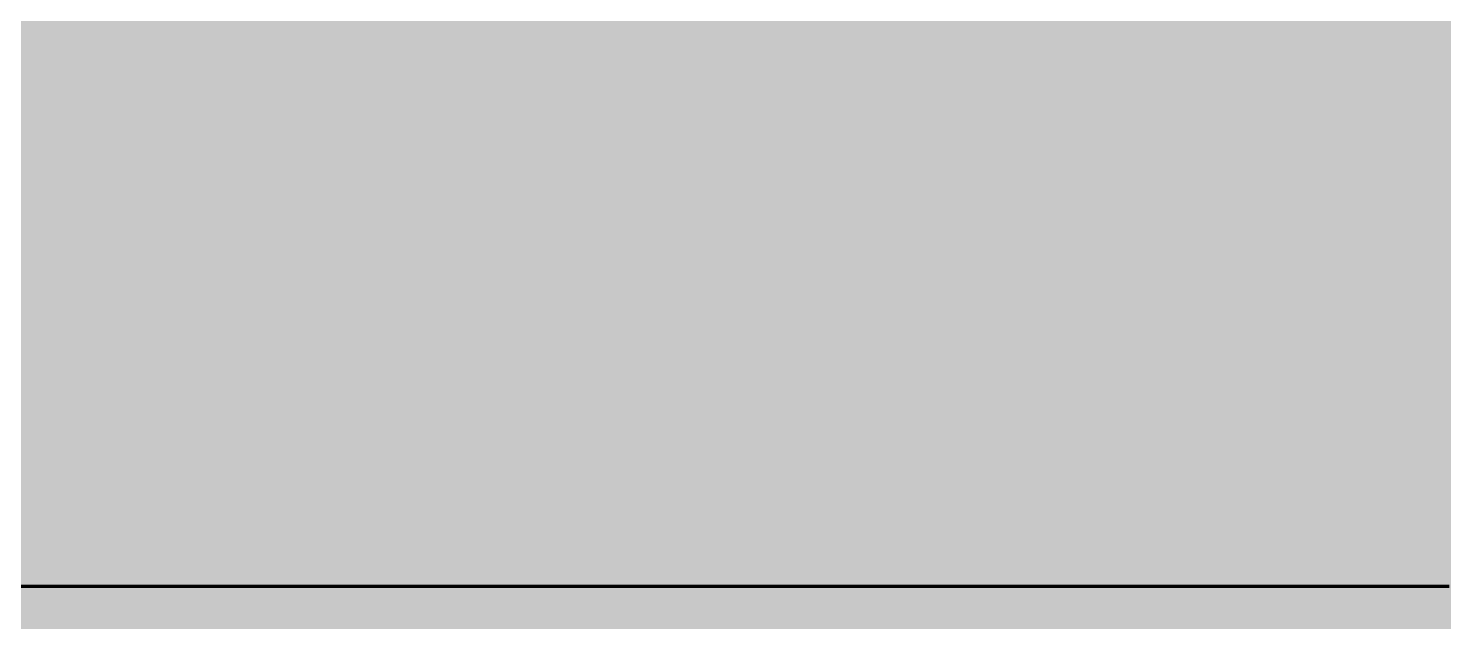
# Model space of a CAD drawing. Header units: millimetres. Extents: x 0 to 2382, y 0 to 420.
# Drawn here: x 2165.32 to 2184.17, y 310.48 to 318.38 of the extents above; entities that cross this region are included whole.
import ezdxf

# ---------------------------------------------------------------- set-up
doc = ezdxf.new("R2010")
doc.units = ezdxf.units.MM
doc.layers.add('01-VISIBLE', color=7, linetype='CONTINUOUS', lineweight=70)
doc.layers.add('13-GRAFICA', color=30, linetype='CONTINUOUS', lineweight=18)

msp = doc.modelspace()

# ---------------------------------------------------------------- hatches: boundary and pattern name
at = {"layer": '13-GRAFICA', "true_color": 0xb21820}
h = msp.add_hatch(color=7, dxfattribs=at)
h.dxf.hatch_style = 1
h.paths.add_polyline_path([(2158.6, 311.3), (2158.7, 311.3), (2158.7, 311.6), (2158.8, 311.6), (2158.8, 311.8), (2158.9, 311.8), (2158.9, 312.1), (2159, 312.1), (2159, 312.3), (2159.1, 312.3), (2159.1, 312.6), (2159.2, 312.6), (2159.2, 312.8), (2159.3, 312.8), (2159.3, 313.1), (2159.4, 313.1), (2159.4, 313.3), (2159.5, 313.3), (2159.5, 313.6), (2159.6, 313.6), (2159.6, 313.8), (2159.7, 313.8), (2159.7, 314.1), (2159.8, 314.1), (2159.8, 314.3), (2159.9, 314.3), (2159.9, 314.5), (2160.2, 314.7), (2160.2, 314.9), (2160.3, 314.9), (2160.4, 315.2), (2160.7, 315.4), (2160.7, 315.6), (2160.8, 315.6), (2160.9, 315.9), (2161.2, 316.1), (2161.2, 316.3), (2161.3, 316.3), (2161.4, 316.6), (2161.7, 316.8), (2161.7, 317), (2161.8, 317), (2162, 317.3), (2162.2, 317.3), (2162.4, 317.6), (2162.6, 317.6), (2162.8, 317.9), (2163, 317.9), (2163.2, 318.2), (2163.4, 318.2), (2163.5, 318.4), (2163.7, 318.4), (2163.9, 318.7), (2164.1, 318.7), (2164.3, 319), (2164.5, 319), (2164.5, 319.1), (2164.8, 319.2), (2165, 319.5), (2165.2, 319.5), (2165.4, 319.8), (2165.6, 319.8), (2165.7, 320), (2165.9, 320), (2165.9, 320.1), (2166.2, 320.1), (2166.2, 320.2), (2167.1, 320.4), (2167.1, 320.5), (2167.3, 320.5), (2167.3, 320.6), (2168.2, 320.8), (2168.2, 320.9), (2168.4, 320.9), (2168.4, 321), (2169.3, 321.2), (2169.3, 321.3), (2169.5, 321.3), (2169.5, 321.4), (2169.8, 321.4), (2169.8, 321.5), (2170.7, 321.7), (2170.7, 321.8), (2171.2, 321.9), (2171.2, 322), (2171.5, 322), (2171.5, 322.1), (2172, 322.1), (2172, 322.2), (2172.5, 322.2), (2172.5, 322.3), (2173, 322.3), (2173, 322.4), (2173.3, 322.4), (2173.3, 322.3), (2173.7, 322.3), (2173.7, 322.4), (2175.6, 322.4), (2175.6, 322.3), (2177.1, 322.3), (2177.1, 322.4), (2180, 322.4), (2180, 322.3), (2183.1, 322.4), (2183.1, 322.3), (2184.7, 322.1), (2184.7, 322), (2185.1, 322), (2185.1, 321.9), (2185.5, 321.9), (2185.5, 321.8), (2185.8, 321.8), (2185.8, 321.7), (2186.2, 321.7), (2186.2, 321.6), (2186.6, 321.6), (2186.6, 321.5), (2186.9, 321.5), (2186.9, 321.4), (2187.6, 321.3), (2187.6, 321.2), (2187.8, 321.2), (2187.8, 321.1), (2188, 321.1), (2188, 321), (2188.3, 321), (2188.3, 320.9), (2188.8, 320.8), (2188.8, 320.7), (2189, 320.7), (2189, 320.6), (2189.2, 320.6), (2189.2, 320.5), (2189.5, 320.5), (2189.5, 320.4), (2190, 320.3), (2190, 320.2), (2190.2, 320.2), (2190.2, 320.1), (2190.4, 320.1), (2190.4, 320), (2190.7, 320), (2190.8, 319.8), (2191.2, 319.7), (2191.3, 319.5), (2191.7, 319.4), (2191.7, 319.3), (2192, 319.2), (2192.1, 319), (2192.3, 319), (2192.3, 318.9), (2192.5, 318.9), (2192.6, 318.7), (2192.8, 318.7), (2192.9, 318.5), (2193.1, 318.5), (2193.5, 318), (2193.7, 318), (2194.1, 317.5), (2194.3, 317.5), (2194.3, 317.4), (2195.1, 316.7), (2195.1, 316.5), (2195.7, 316), (2195.7, 315.8), (2195.8, 315.8), (2195.9, 315.5), (2196.1, 315.4), (2196.2, 315), (2196.3, 315), (2196.4, 314.7), (2196.6, 314.6), (2196.6, 314.4), (2196.7, 314.4), (2196.7, 314.2), (2196.8, 314.2), (2196.8, 313.9), (2196.9, 313.9), (2196.9, 313.6), (2197, 313.6), (2197, 313.3), (2197.1, 313.3), (2197.2, 312.8), (2197.3, 312.8), (2197.5, 310.8), (2158.5, 310.8), (2158.5, 311.1), (2158.6, 311.1)])
h = msp.add_hatch(color=7, dxfattribs=at)
h.dxf.hatch_style = 1
h.paths.add_polyline_path([(2197.5, 310.7), (2197.6, 310.7), (2197.6, 310.2), (2197.5, 310.2), (2197.5, 310.1), (2158.5, 310.1), (2158.5, 310.2), (2158.4, 310.2), (2158.5, 310.8), (2197.5, 310.8)])

# ---------------------------------------------------------------- linework, layer by layer
at = {"layer": '01-VISIBLE'}
msp.add_lwpolyline([(2165.227, 310.95), (2165.325, 310.95), (2165.423, 310.95), (2165.52, 310.95), (2165.617, 310.95), (2165.715, 310.95), (2165.812, 310.95), (2165.91, 310.95), (2166.008, 310.95), (2166.105, 310.95), (2166.202, 310.95), (2166.3, 310.95), (2166.398, 310.95), (2166.495, 310.95), (2166.593, 310.95), (2166.69, 310.95), (2166.787, 310.95), (2166.885, 310.95), (2166.983, 310.95), (2167.08, 310.95), (2167.177, 310.95), (2167.275, 310.95), (2167.372, 310.95), (2167.47, 310.95), (2167.568, 310.95), (2167.665, 310.95), (2167.762, 310.95), (2167.86, 310.95), (2167.957, 310.95), (2168.055, 310.95), (2168.153, 310.95), (2168.25, 310.95), (2168.347, 310.95), (2168.445, 310.95), (2168.543, 310.95), (2168.64, 310.95), (2168.738, 310.95), (2168.835, 310.95), (2168.932, 310.95), (2169.03, 310.95), (2169.128, 310.95), (2169.225, 310.95), (2169.323, 310.95), (2169.42, 310.95), (2169.517, 310.95), (2169.615, 310.95), (2169.713, 310.95), (2169.81, 310.95), (2169.907, 310.95), (2170.005, 310.95), (2170.102, 310.95), (2170.2, 310.95), (2170.298, 310.95), (2170.395, 310.95), (2170.492, 310.95), (2170.59, 310.95), (2170.688, 310.95), (2170.785, 310.95), (2170.883, 310.95), (2170.98, 310.95), (2171.077, 310.95), (2171.175, 310.95), (2171.273, 310.95), (2171.37, 310.95), (2171.468, 310.95), (2171.565, 310.95), (2171.662, 310.95), (2171.76, 310.95), (2171.858, 310.95), (2171.955, 310.95), (2172.052, 310.95), (2172.15, 310.95), (2172.247, 310.95), (2172.345, 310.95), (2172.443, 310.95), (2172.54, 310.95), (2172.637, 310.95), (2172.735, 310.95), (2172.832, 310.95), (2172.93, 310.95), (2173.028, 310.95), (2173.125, 310.95), (2173.222, 310.95), (2173.32, 310.95), (2173.418, 310.95), (2173.515, 310.95), (2173.613, 310.95), (2173.71, 310.95), (2173.807, 310.95), (2173.905, 310.95), (2174.003, 310.95), (2174.1, 310.95), (2174.198, 310.95), (2174.295, 310.95), (2174.392, 310.95), (2174.49, 310.95), (2174.588, 310.95), (2174.685, 310.95), (2174.782, 310.95), (2174.88, 310.95), (2174.977, 310.95), (2175.075, 310.95), (2175.173, 310.95), (2175.27, 310.95), (2175.367, 310.95), (2175.465, 310.95), (2175.562, 310.95), (2175.66, 310.95), (2175.758, 310.95), (2175.855, 310.95), (2175.952, 310.95), (2176.05, 310.95), (2176.148, 310.95), (2176.245, 310.95), (2176.343, 310.95), (2176.44, 310.95), (2176.537, 310.95), (2176.635, 310.95), (2176.733, 310.95), (2176.83, 310.95), (2176.927, 310.95), (2177.025, 310.95), (2177.122, 310.95), (2177.22, 310.95), (2177.318, 310.95), (2177.415, 310.95), (2177.512, 310.95), (2177.61, 310.95), (2177.707, 310.95), (2177.805, 310.95), (2177.903, 310.95), (2178, 310.95), (2178.097, 310.95), (2178.195, 310.95), (2178.293, 310.95), (2178.39, 310.95), (2178.488, 310.95), (2178.585, 310.95), (2178.682, 310.95), (2178.78, 310.95), (2178.878, 310.95), (2178.975, 310.95), (2179.073, 310.95), (2179.17, 310.95), (2179.267, 310.95), (2179.365, 310.95), (2179.463, 310.95), (2179.56, 310.95), (2179.657, 310.95), (2179.755, 310.95), (2179.852, 310.95), (2179.95, 310.95), (2180.048, 310.95), (2180.145, 310.95), (2180.242, 310.95), (2180.34, 310.95), (2180.438, 310.95), (2180.535, 310.95), (2180.633, 310.95), (2180.73, 310.95), (2180.827, 310.95), (2180.925, 310.95), (2181.023, 310.95), (2181.12, 310.95), (2181.218, 310.95), (2181.315, 310.95), (2181.412, 310.95), (2181.51, 310.95), (2181.608, 310.95), (2181.705, 310.95), (2181.803, 310.95), (2181.9, 310.95), (2181.997, 310.95), (2182.095, 310.95), (2182.193, 310.95), (2182.29, 310.95), (2182.387, 310.95), (2182.485, 310.95), (2182.582, 310.95), (2182.68, 310.95), (2182.778, 310.95), (2182.875, 310.95), (2182.972, 310.95), (2183.07, 310.95), (2183.168, 310.95), (2183.265, 310.95), (2183.363, 310.95), (2183.46, 310.95), (2183.557, 310.95), (2183.655, 310.95), (2183.753, 310.95), (2183.85, 310.95), (2183.948, 310.95), (2184.045, 310.95), (2184.142, 310.95), (2184.24, 310.95)], dxfattribs=at)

doc.saveas('drawing.dxf')
